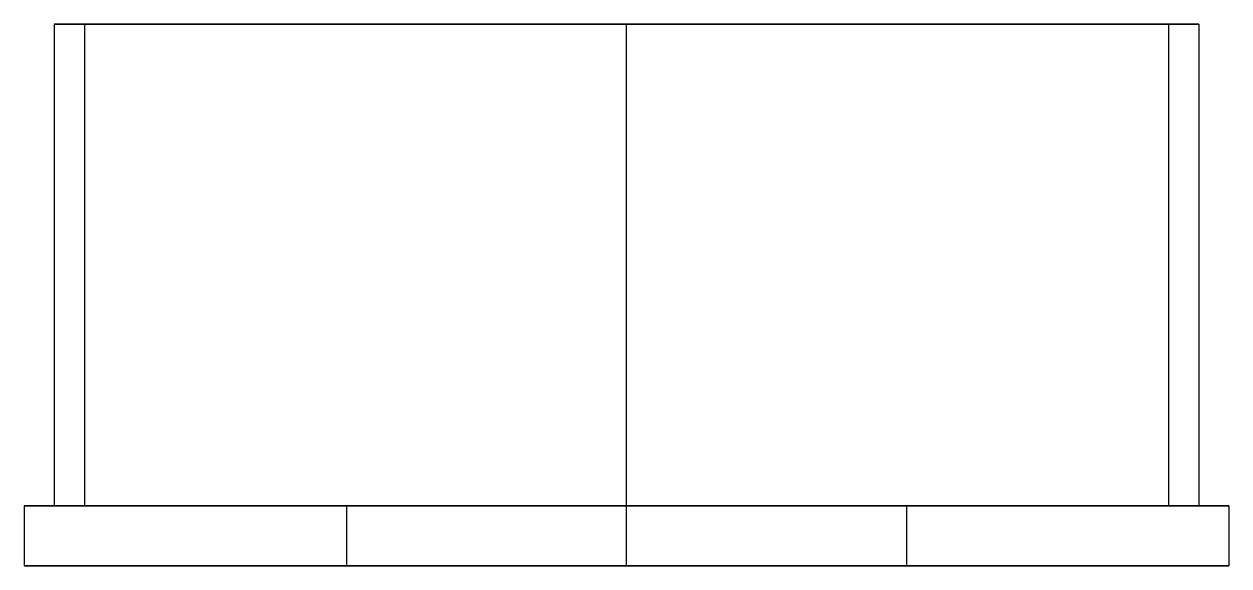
# Model space of a CAD drawing. Extents: x 0 to 3.3, y 0 to 2.47.
# Drawn here: x 1.8 to 3.3, y 1.8 to 2.475 of the extents above; entities that cross this region are included whole.
import ezdxf

# ---------------------------------------------------------------- set-up
doc = ezdxf.new("R2010")
doc.units = 0
doc.linetypes.add('HIDDEN', pattern=[9, 6, -3])
doc.layers.add('RIGHT', color=7, linetype='CONTINUOUS')
doc.layers.add('RIGHT_HID', color=7, linetype='HIDDEN')

msp = doc.modelspace()

# ---------------------------------------------------------------- linework, layer by layer
at = {"layer": 'RIGHT'}
for p, q in [((2.55, 2.474534), (1.8375, 2.474534)), ((1.8375, 2.474534), (1.8375, 1.874534)), ((3.2625, 2.474534), (2.55, 2.474534)), ((2.55, 1.874534), (2.55, 2.474534)), ((3.2625, 2.474534), (3.2625, 1.874534)), ((2.55, 1.874534), (1.8, 1.874534)), ((1.8, 1.874534), (1.8, 1.799534)), ((3.3, 1.874534), (2.55, 1.874534)), ((2.55, 1.799534), (2.55, 1.874534)), ((3.3, 1.874534), (3.3, 1.799534)), ((2.55, 1.799534), (1.8, 1.799534)), ((3.3, 1.799534), (2.55, 1.799534))]:
    msp.add_line(p, q, dxfattribs=at)
at = {"layer": 'RIGHT_HID', "linetype": 'HIDDEN'}
for p, q in [((1.8375, 2.474534), (3.2625, 2.474534)), ((2.55, 2.474534), (1.875, 2.474534)), ((1.875, 2.474534), (3.225, 2.474534)), ((1.875, 2.474534), (1.875, 1.874534)), ((3.225, 2.474534), (2.55, 2.474534)), ((2.55, 1.874534), (2.55, 2.474534)), ((3.225, 2.474534), (3.225, 1.874534)), ((1.8, 1.874534), (3.3, 1.874534)), ((3.2625, 1.874534), (1.8375, 1.874534)), ((1.8375, 1.874534), (2.55, 1.874534)), ((3.225, 1.874534), (1.875, 1.874534)), ((1.875, 1.874534), (2.55, 1.874534)), ((2.168428, 1.874534), (2.155709, 1.874534)), ((2.155709, 1.874534), (2.181147, 1.874534)), ((2.193866, 1.874534), (2.168428, 1.874534)), ((2.181147, 1.874534), (2.206585, 1.874534)), ((2.219304, 1.874534), (2.193866, 1.874534)), ((2.55, 1.874534), (2.20125, 1.874534)), ((2.20125, 1.874534), (2.89875, 1.874534)), ((2.20125, 1.874534), (2.20125, 1.799534)), ((2.206585, 1.874534), (2.232023, 1.874534)), ((2.244742, 1.874534), (2.219304, 1.874534)), ((2.232023, 1.874534), (2.257461, 1.874534)), ((2.27018, 1.874534), (2.244742, 1.874534)), ((2.257461, 1.874534), (2.282899, 1.874534)), ((2.295618, 1.874534), (2.27018, 1.874534)), ((2.282899, 1.874534), (2.308337, 1.874534)), ((2.321057, 1.874534), (2.295618, 1.874534)), ((2.308337, 1.874534), (2.333776, 1.874534)), ((2.346495, 1.874534), (2.321057, 1.874534)), ((2.333776, 1.874534), (2.359214, 1.874534)), ((2.371933, 1.874534), (2.346495, 1.874534)), ((2.359214, 1.874534), (2.384652, 1.874534)), ((2.397371, 1.874534), (2.371933, 1.874534)), ((2.384652, 1.874534), (2.41009, 1.874534)), ((2.422809, 1.874534), (2.397371, 1.874534)), ((2.41009, 1.874534), (2.435528, 1.874534)), ((2.448247, 1.874534), (2.422809, 1.874534)), ((2.435528, 1.874534), (2.460966, 1.874534)), ((2.473686, 1.874534), (2.448247, 1.874534)), ((2.460966, 1.874534), (2.486405, 1.874534)), ((2.499124, 1.874534), (2.473686, 1.874534)), ((2.486405, 1.874534), (2.511843, 1.874534)), ((2.524562, 1.874534), (2.499124, 1.874534)), ((2.511843, 1.874534), (2.537281, 1.874534)), ((2.55, 1.874534), (2.524562, 1.874534)), ((2.537281, 1.874534), (2.562719, 1.874534)), ((2.55, 1.874534), (3.2625, 1.874534)), ((2.55, 1.874534), (3.225, 1.874534)), ((2.89875, 1.874534), (2.55, 1.874534)), ((2.575438, 1.874534), (2.55, 1.874534)), ((2.55, 1.799534), (2.55, 1.874534)), ((2.562719, 1.874534), (2.588157, 1.874534)), ((2.600876, 1.874534), (2.575438, 1.874534)), ((2.588157, 1.874534), (2.613595, 1.874534)), ((2.626314, 1.874534), (2.600876, 1.874534)), ((2.613595, 1.874534), (2.639034, 1.874534)), ((2.651753, 1.874534), (2.626314, 1.874534)), ((2.639034, 1.874534), (2.664472, 1.874534)), ((2.677191, 1.874534), (2.651753, 1.874534)), ((2.664472, 1.874534), (2.68991, 1.874534)), ((2.702629, 1.874534), (2.677191, 1.874534)), ((2.68991, 1.874534), (2.715348, 1.874534)), ((2.728067, 1.874534), (2.702629, 1.874534)), ((2.715348, 1.874534), (2.740786, 1.874534)), ((2.753505, 1.874534), (2.728067, 1.874534)), ((2.740786, 1.874534), (2.766224, 1.874534)), ((2.778943, 1.874534), (2.753505, 1.874534)), ((2.766224, 1.874534), (2.791663, 1.874534)), ((2.804382, 1.874534), (2.778943, 1.874534)), ((2.791663, 1.874534), (2.817101, 1.874534)), ((2.82982, 1.874534), (2.804382, 1.874534)), ((2.817101, 1.874534), (2.842539, 1.874534)), ((2.855258, 1.874534), (2.82982, 1.874534)), ((2.842539, 1.874534), (2.867977, 1.874534)), ((2.880696, 1.874534), (2.855258, 1.874534)), ((2.867977, 1.874534), (2.893415, 1.874534)), ((2.906134, 1.874534), (2.880696, 1.874534)), ((2.893415, 1.874534), (2.918853, 1.874534)), ((2.89875, 1.874534), (2.89875, 1.799534)), ((2.931572, 1.874534), (2.906134, 1.874534)), ((2.918853, 1.874534), (2.944291, 1.874534)), ((2.944291, 1.874534), (2.931572, 1.874534)), ((1.8, 1.799534), (3.3, 1.799534)), ((1.888442, 1.799534), (1.86639, 1.799534)), ((1.86639, 1.799534), (1.910494, 1.799534)), ((1.932546, 1.799534), (1.888442, 1.799534)), ((1.923261, 1.799534), (1.902369, 1.799534)), ((1.902369, 1.799534), (1.944152, 1.799534)), ((1.910494, 1.799534), (1.954598, 1.799534)), ((1.965043, 1.799534), (1.923261, 1.799534)), ((1.97665, 1.799534), (1.932546, 1.799534)), ((1.944152, 1.799534), (1.985935, 1.799534)), ((1.954598, 1.799534), (1.998701, 1.799534)), ((2.006826, 1.799534), (1.965043, 1.799534)), ((2.020753, 1.799534), (1.97665, 1.799534)), ((1.985935, 1.799534), (2.027717, 1.799534)), ((1.998701, 1.799534), (2.042805, 1.799534)), ((2.048609, 1.799534), (2.006826, 1.799534)), ((2.064857, 1.799534), (2.020753, 1.799534)), ((2.027717, 1.799534), (2.0695, 1.799534)), ((2.042805, 1.799534), (2.086909, 1.799534)), ((2.090391, 1.799534), (2.048609, 1.799534)), ((2.108961, 1.799534), (2.064857, 1.799534)), ((2.0695, 1.799534), (2.111282, 1.799534)), ((2.086909, 1.799534), (2.131013, 1.799534)), ((2.132174, 1.799534), (2.090391, 1.799534)), ((2.153065, 1.799534), (2.108961, 1.799534)), ((2.111282, 1.799534), (2.153065, 1.799534)), ((2.131013, 1.799534), (2.175117, 1.799534)), ((2.173956, 1.799534), (2.132174, 1.799534)), ((2.197169, 1.799534), (2.153065, 1.799534)), ((2.153065, 1.799534), (2.194848, 1.799534)), ((2.168428, 1.799534), (2.155709, 1.799534)), ((2.155709, 1.799534), (2.181147, 1.799534)), ((2.193866, 1.799534), (2.168428, 1.799534)), ((2.215739, 1.799534), (2.173956, 1.799534)), ((2.175117, 1.799534), (2.219221, 1.799534)), ((2.181147, 1.799534), (2.206585, 1.799534)), ((2.219304, 1.799534), (2.193866, 1.799534)), ((2.194848, 1.799534), (2.23663, 1.799534)), ((2.241273, 1.799534), (2.197169, 1.799534)), ((2.55, 1.799534), (2.20125, 1.799534)), ((2.20125, 1.799534), (2.89875, 1.799534)), ((2.206585, 1.799534), (2.232023, 1.799534)), ((2.257522, 1.799534), (2.215739, 1.799534)), ((2.219221, 1.799534), (2.263325, 1.799534)), ((2.244742, 1.799534), (2.219304, 1.799534)), ((2.232023, 1.799534), (2.257461, 1.799534)), ((2.23663, 1.799534), (2.278413, 1.799534)), ((2.285377, 1.799534), (2.241273, 1.799534)), ((2.27018, 1.799534), (2.244742, 1.799534)), ((2.257461, 1.799534), (2.282899, 1.799534)), ((2.299304, 1.799534), (2.257522, 1.799534)), ((2.263325, 1.799534), (2.307429, 1.799534)), ((2.295618, 1.799534), (2.27018, 1.799534)), ((2.278413, 1.799534), (2.320196, 1.799534)), ((2.282899, 1.799534), (2.308337, 1.799534)), ((2.329481, 1.799534), (2.285377, 1.799534)), ((2.321057, 1.799534), (2.295618, 1.799534)), ((2.341087, 1.799534), (2.299304, 1.799534)), ((2.307429, 1.799534), (2.351533, 1.799534)), ((2.308337, 1.799534), (2.333776, 1.799534)), ((2.320196, 1.799534), (2.361978, 1.799534)), ((2.346495, 1.799534), (2.321057, 1.799534)), ((2.373584, 1.799534), (2.329481, 1.799534)), ((2.333776, 1.799534), (2.359214, 1.799534)), ((2.38287, 1.799534), (2.341087, 1.799534)), ((2.371933, 1.799534), (2.346495, 1.799534)), ((2.351533, 1.799534), (2.395636, 1.799534)), ((2.359214, 1.799534), (2.384652, 1.799534)), ((2.361978, 1.799534), (2.403761, 1.799534)), ((2.397371, 1.799534), (2.371933, 1.799534)), ((2.417688, 1.799534), (2.373584, 1.799534)), ((2.424652, 1.799534), (2.38287, 1.799534)), ((2.384652, 1.799534), (2.41009, 1.799534)), ((2.395636, 1.799534), (2.43974, 1.799534)), ((2.422809, 1.799534), (2.397371, 1.799534)), ((2.403761, 1.799534), (2.445543, 1.799534)), ((2.41009, 1.799534), (2.435528, 1.799534)), ((2.461792, 1.799534), (2.417688, 1.799534)), ((2.448247, 1.799534), (2.422809, 1.799534)), ((2.466435, 1.799534), (2.424652, 1.799534)), ((2.435528, 1.799534), (2.460966, 1.799534)), ((2.43974, 1.799534), (2.483844, 1.799534)), ((2.445543, 1.799534), (2.487326, 1.799534)), ((2.473686, 1.799534), (2.448247, 1.799534)), ((2.460966, 1.799534), (2.486405, 1.799534)), ((2.505896, 1.799534), (2.461792, 1.799534)), ((2.508217, 1.799534), (2.466435, 1.799534)), ((2.499124, 1.799534), (2.473686, 1.799534)), ((2.483844, 1.799534), (2.527948, 1.799534)), ((2.486405, 1.799534), (2.511843, 1.799534)), ((2.487326, 1.799534), (2.529109, 1.799534)), ((2.524562, 1.799534), (2.499124, 1.799534)), ((2.55, 1.799534), (2.505896, 1.799534)), ((2.55, 1.799534), (2.508217, 1.799534)), ((2.511843, 1.799534), (2.537281, 1.799534)), ((2.55, 1.799534), (2.524562, 1.799534)), ((2.527948, 1.799534), (2.572052, 1.799534)), ((2.529109, 1.799534), (2.570891, 1.799534)), ((2.537281, 1.799534), (2.562719, 1.799534)), ((2.594104, 1.799534), (2.55, 1.799534)), ((2.591783, 1.799534), (2.55, 1.799534)), ((2.575438, 1.799534), (2.55, 1.799534)), ((2.89875, 1.799534), (2.55, 1.799534)), ((2.562719, 1.799534), (2.588157, 1.799534)), ((2.570891, 1.799534), (2.612674, 1.799534)), ((2.572052, 1.799534), (2.616156, 1.799534)), ((2.600876, 1.799534), (2.575438, 1.799534)), ((2.588157, 1.799534), (2.613595, 1.799534)), ((2.633565, 1.799534), (2.591783, 1.799534)), ((2.638208, 1.799534), (2.594104, 1.799534)), ((2.626314, 1.799534), (2.600876, 1.799534)), ((2.612674, 1.799534), (2.654457, 1.799534)), ((2.613595, 1.799534), (2.639034, 1.799534)), ((2.616156, 1.799534), (2.66026, 1.799534)), ((2.651753, 1.799534), (2.626314, 1.799534)), ((2.675348, 1.799534), (2.633565, 1.799534)), ((2.682312, 1.799534), (2.638208, 1.799534)), ((2.639034, 1.799534), (2.664472, 1.799534)), ((2.677191, 1.799534), (2.651753, 1.799534)), ((2.654457, 1.799534), (2.696239, 1.799534)), ((2.66026, 1.799534), (2.704364, 1.799534)), ((2.664472, 1.799534), (2.68991, 1.799534)), ((2.71713, 1.799534), (2.675348, 1.799534)), ((2.702629, 1.799534), (2.677191, 1.799534)), ((2.726416, 1.799534), (2.682312, 1.799534)), ((2.68991, 1.799534), (2.715348, 1.799534)), ((2.696239, 1.799534), (2.738022, 1.799534)), ((2.728067, 1.799534), (2.702629, 1.799534)), ((2.704364, 1.799534), (2.748467, 1.799534)), ((2.715348, 1.799534), (2.740786, 1.799534)), ((2.758913, 1.799534), (2.71713, 1.799534)), ((2.770519, 1.799534), (2.726416, 1.799534)), ((2.753505, 1.799534), (2.728067, 1.799534)), ((2.738022, 1.799534), (2.779804, 1.799534)), ((2.740786, 1.799534), (2.766224, 1.799534)), ((2.748467, 1.799534), (2.792571, 1.799534)), ((2.778943, 1.799534), (2.753505, 1.799534)), ((2.800696, 1.799534), (2.758913, 1.799534)), ((2.766224, 1.799534), (2.791663, 1.799534)), ((2.814623, 1.799534), (2.770519, 1.799534)), ((2.804382, 1.799534), (2.778943, 1.799534)), ((2.779804, 1.799534), (2.821587, 1.799534)), ((2.791663, 1.799534), (2.817101, 1.799534)), ((2.792571, 1.799534), (2.836675, 1.799534)), ((2.842478, 1.799534), (2.800696, 1.799534)), ((2.82982, 1.799534), (2.804382, 1.799534)), ((2.858727, 1.799534), (2.814623, 1.799534)), ((2.817101, 1.799534), (2.842539, 1.799534)), ((2.821587, 1.799534), (2.86337, 1.799534)), ((2.855258, 1.799534), (2.82982, 1.799534)), ((2.836675, 1.799534), (2.880779, 1.799534)), ((2.884261, 1.799534), (2.842478, 1.799534)), ((2.842539, 1.799534), (2.867977, 1.799534)), ((2.880696, 1.799534), (2.855258, 1.799534)), ((2.902831, 1.799534), (2.858727, 1.799534)), ((2.86337, 1.799534), (2.905152, 1.799534)), ((2.867977, 1.799534), (2.893415, 1.799534)), ((2.906134, 1.799534), (2.880696, 1.799534)), ((2.880779, 1.799534), (2.924883, 1.799534)), ((2.926044, 1.799534), (2.884261, 1.799534)), ((2.893415, 1.799534), (2.918853, 1.799534)), ((2.946935, 1.799534), (2.902831, 1.799534)), ((2.905152, 1.799534), (2.946935, 1.799534)), ((2.931572, 1.799534), (2.906134, 1.799534)), ((2.918853, 1.799534), (2.944291, 1.799534)), ((2.924883, 1.799534), (2.968987, 1.799534)), ((2.967826, 1.799534), (2.926044, 1.799534)), ((2.944291, 1.799534), (2.931572, 1.799534)), ((2.991039, 1.799534), (2.946935, 1.799534)), ((2.946935, 1.799534), (2.988718, 1.799534)), ((3.009609, 1.799534), (2.967826, 1.799534)), ((2.968987, 1.799534), (3.013091, 1.799534)), ((2.988718, 1.799534), (3.0305, 1.799534)), ((3.035143, 1.799534), (2.991039, 1.799534)), ((3.051391, 1.799534), (3.009609, 1.799534)), ((3.013091, 1.799534), (3.057195, 1.799534)), ((3.0305, 1.799534), (3.072283, 1.799534)), ((3.079247, 1.799534), (3.035143, 1.799534)), ((3.093174, 1.799534), (3.051391, 1.799534)), ((3.057195, 1.799534), (3.101299, 1.799534)), ((3.072283, 1.799534), (3.114065, 1.799534)), ((3.12335, 1.799534), (3.079247, 1.799534)), ((3.134957, 1.799534), (3.093174, 1.799534)), ((3.101299, 1.799534), (3.145402, 1.799534)), ((3.114065, 1.799534), (3.155848, 1.799534)), ((3.167454, 1.799534), (3.12335, 1.799534)), ((3.176739, 1.799534), (3.134957, 1.799534)), ((3.145402, 1.799534), (3.189506, 1.799534)), ((3.155848, 1.799534), (3.197631, 1.799534)), ((3.211558, 1.799534), (3.167454, 1.799534)), ((3.197631, 1.799534), (3.176739, 1.799534)), ((3.189506, 1.799534), (3.23361, 1.799534)), ((3.23361, 1.799534), (3.211558, 1.799534))]:
    msp.add_line(p, q, dxfattribs=at)

doc.saveas('drawing.dxf')
